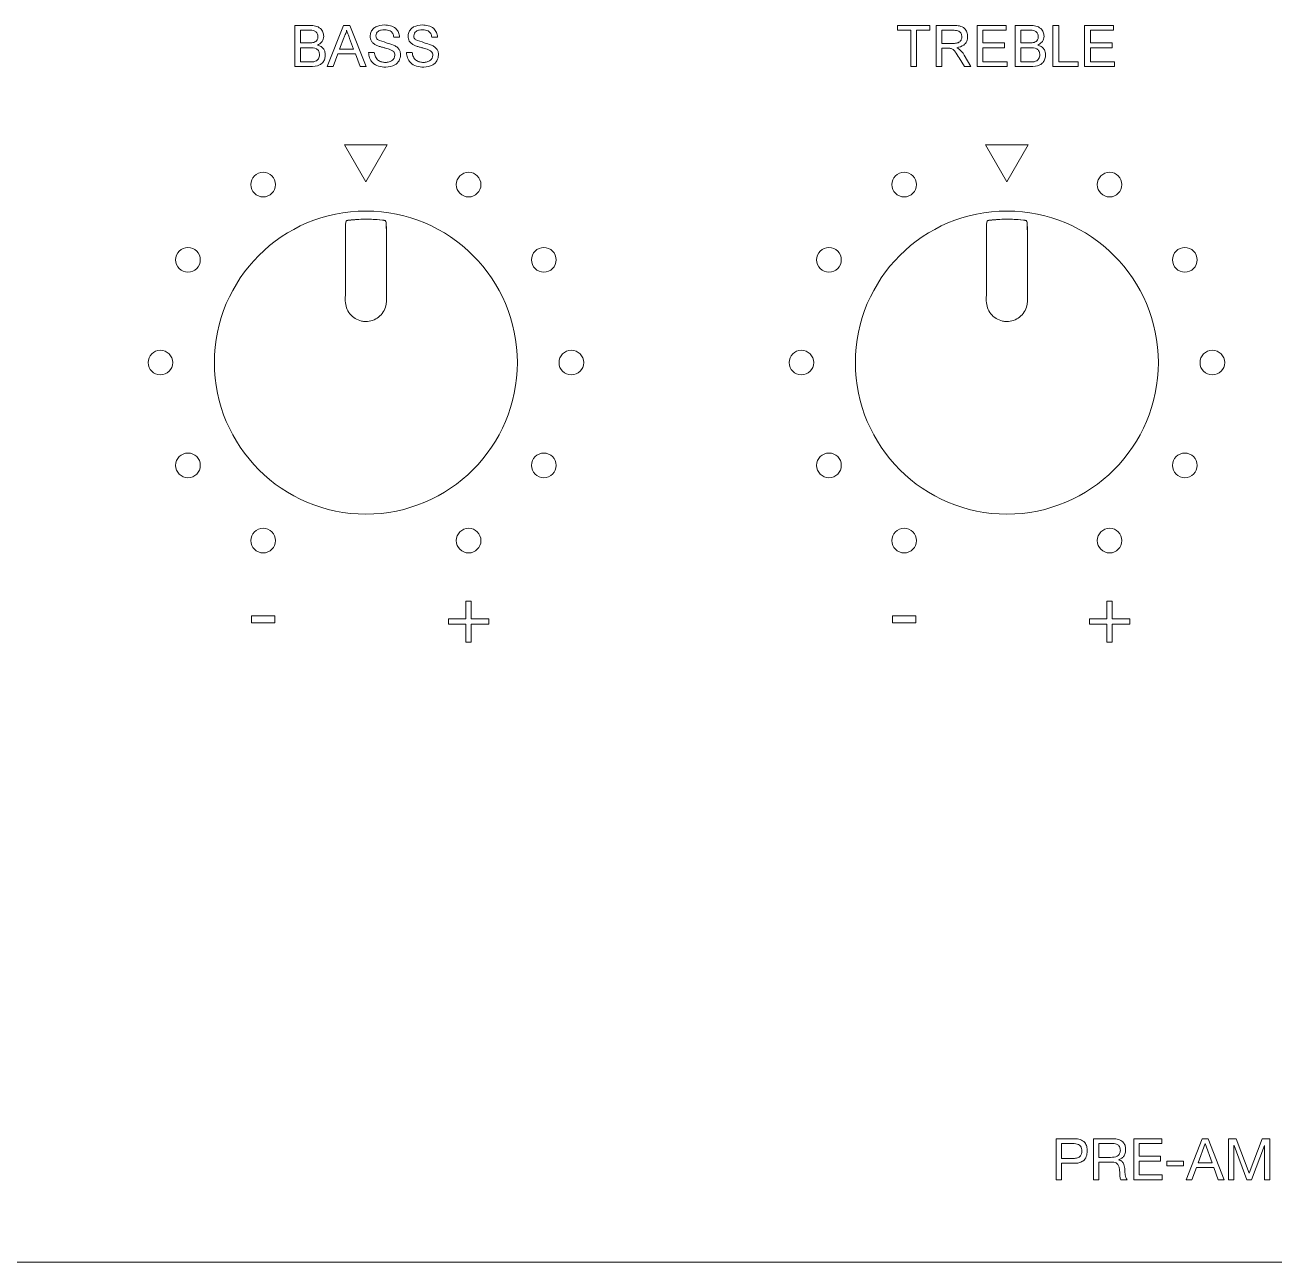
# Model space of a CAD drawing. Header units: millimetres. Extents: x 2974 to 5671, y 1205 to 3288.
# Drawn here: x 4274.54 to 4283.88, y 1671.24 to 1680.49 of the extents above; entities that cross this region are included whole.
import ezdxf

# ---------------------------------------------------------------- set-up
doc = ezdxf.new("R2010")
doc.units = ezdxf.units.MM
doc.linetypes.add('SLD-Solid', pattern=[0])
doc.layers.add('HOLE', color=7, linetype='Continuous')

# ---------------------------------------------------------------- blocks, each defined once
blk = doc.blocks.new('fv200pp')
at = {"color": 7, "linetype": 'SLD-Solid', "lineweight": 15}
for p, q in [((10.632, 11.266), (10.944, 11.266)), ((10.632, 10.433), (10.632, 11.266)), ((10.908, 11.17), (10.749, 11.17)), ((10.749, 11.17), (10.749, 10.914)), ((11.287, 10.433), (11.618, 11.266)), ((11.618, 11.266), (11.75, 11.266)), ((11.75, 11.266), (12.081, 10.433)), ((22.857, 11.266), (23.509, 11.266)), ((22.857, 11.17), (22.857, 11.266)), ((23.124, 11.17), (22.857, 11.17)), ((23.124, 10.433), (23.124, 11.17)), ((23.242, 11.17), (23.242, 10.433)), ((23.509, 11.17), (23.242, 11.17)), ((23.509, 11.266), (23.509, 11.17)), ((23.637, 11.266), (23.999, 11.266)), ((23.637, 10.433), (23.637, 11.266)), ((24.003, 11.17), (23.755, 11.17)), ((23.755, 11.17), (23.755, 10.903)), ((24.471, 11.266), (25.058, 11.266)), ((24.471, 10.433), (24.471, 11.266)), ((24.588, 11.17), (24.588, 10.914)), ((25.058, 11.17), (24.588, 11.17)), ((25.058, 11.266), (25.058, 11.17)), ((25.24, 11.266), (25.552, 11.266)), ((25.24, 10.433), (25.24, 11.266)), ((25.516, 11.17), (25.357, 11.17)), ((25.357, 11.17), (25.357, 10.914)), ((26.009, 11.266), (26.126, 11.266)), ((26.009, 10.433), (26.009, 11.266)), ((26.126, 11.266), (26.126, 10.529)), ((26.65, 11.266), (27.238, 11.266)), ((26.65, 10.433), (26.65, 11.266)), ((26.768, 11.17), (26.768, 10.914)), ((27.238, 11.17), (26.768, 11.17)), ((27.238, 11.266), (27.238, 11.17)), ((10.749, 10.914), (10.921, 10.914)), ((11.627, 11.016), (11.542, 10.785)), ((11.826, 10.785), (11.745, 11.004)), ((12.758, 11.031), (12.64, 11.031)), ((13.527, 11.031), (13.41, 11.031)), ((23.755, 10.903), (23.978, 10.903)), ((24.588, 10.914), (25.026, 10.914)), ((25.026, 10.914), (25.026, 10.817)), ((25.357, 10.914), (25.529, 10.914)), ((26.768, 10.914), (27.206, 10.914)), ((27.206, 10.914), (27.206, 10.817)), ((10.933, 10.817), (10.749, 10.817)), ((10.749, 10.817), (10.749, 10.529)), ((11.507, 10.689), (11.412, 10.433)), ((11.862, 10.689), (11.507, 10.689)), ((11.542, 10.785), (11.826, 10.785)), ((11.957, 10.433), (11.862, 10.689)), ((12.128, 10.721), (12.245, 10.721)), ((12.897, 10.721), (13.014, 10.721)), ((23.755, 10.807), (23.755, 10.433)), ((23.875, 10.807), (23.755, 10.807)), ((24.21, 10.663), (24.346, 10.433)), ((24.588, 10.817), (24.588, 10.529)), ((25.026, 10.817), (24.588, 10.817)), ((25.541, 10.817), (25.357, 10.817)), ((25.357, 10.817), (25.357, 10.529)), ((26.768, 10.817), (26.768, 10.529)), ((27.206, 10.817), (26.768, 10.817)), ((10.945, 10.433), (10.632, 10.433)), ((10.749, 10.529), (10.946, 10.529)), ((11.412, 10.433), (11.287, 10.433)), ((12.081, 10.433), (11.957, 10.433)), ((23.242, 10.433), (23.124, 10.433)), ((23.755, 10.433), (23.637, 10.433)), ((24.212, 10.433), (24.108, 10.609)), ((24.346, 10.433), (24.212, 10.433)), ((25.079, 10.433), (24.471, 10.433)), ((24.588, 10.529), (25.079, 10.529)), ((25.079, 10.529), (25.079, 10.433)), ((25.553, 10.433), (25.24, 10.433)), ((25.357, 10.529), (25.554, 10.529)), ((26.522, 10.433), (26.009, 10.433)), ((26.126, 10.529), (26.522, 10.529)), ((26.522, 10.529), (26.522, 10.433)), ((27.259, 10.433), (26.65, 10.433)), ((26.768, 10.529), (27.259, 10.529)), ((27.259, 10.529), (27.259, 10.433)), ((12.507, 8.849), (11.641, 8.849)), ((11.641, 8.849), (12.074, 8.099)), ((12.074, 8.099), (12.507, 8.849)), ((25.507, 8.849), (24.641, 8.849)), ((24.641, 8.849), (25.074, 8.099)), ((25.074, 8.099), (25.507, 8.849)), ((11.66, 7.226), (11.66, 7.172)), ((12.489, 7.172), (12.488, 7.226)), ((24.66, 7.226), (24.66, 7.172)), ((25.489, 7.172), (25.488, 7.226)), ((14.21, -0.401), (14.104, -0.401)), ((14.104, -0.401), (14.104, -0.764)), ((14.21, -0.764), (14.21, -0.401)), ((27.104, -0.401), (27.104, -0.764)), ((27.21, -0.401), (27.104, -0.401)), ((27.21, -0.764), (27.21, -0.401)), ((9.755, -0.704), (10.227, -0.704)), ((9.755, -0.84), (9.755, -0.704)), ((10.227, -0.704), (10.227, -0.84)), ((22.755, -0.704), (23.227, -0.704)), ((22.755, -0.84), (22.755, -0.704)), ((23.227, -0.704), (23.227, -0.84)), ((10.227, -0.84), (9.755, -0.84)), ((13.748, -0.764), (13.748, -0.87)), ((14.104, -0.764), (13.748, -0.764)), ((13.748, -0.87), (14.104, -0.87)), ((14.104, -0.87), (14.104, -1.234)), ((14.567, -0.764), (14.21, -0.764)), ((14.21, -1.234), (14.21, -0.87)), ((14.21, -0.87), (14.567, -0.87)), ((14.567, -0.87), (14.567, -0.764)), ((23.227, -0.84), (22.755, -0.84)), ((26.748, -0.764), (26.748, -0.87)), ((27.104, -0.764), (26.748, -0.764)), ((26.748, -0.87), (27.104, -0.87)), ((27.104, -0.87), (27.104, -1.234)), ((27.567, -0.764), (27.21, -0.764)), ((27.21, -1.234), (27.21, -0.87)), ((27.21, -0.87), (27.567, -0.87)), ((27.567, -0.87), (27.567, -0.764)), ((14.104, -1.234), (14.21, -1.234)), ((27.104, -1.234), (27.21, -1.234)), ((26.076, -11.301), (26.446, -11.301)), ((26.076, -12.134), (26.076, -11.301)), ((26.408, -11.398), (26.185, -11.398)), ((26.185, -11.398), (26.185, -11.701)), ((26.834, -11.301), (27.228, -11.301)), ((26.834, -12.134), (26.834, -11.301)), ((27.223, -11.398), (26.942, -11.398)), ((26.942, -11.398), (26.942, -11.679)), ((27.646, -11.301), (28.219, -11.301)), ((27.646, -12.134), (27.646, -11.301)), ((27.754, -11.398), (27.754, -11.658)), ((28.219, -11.398), (27.754, -11.398)), ((28.219, -11.301), (28.219, -11.398)), ((28.709, -12.134), (29.035, -11.301)), ((29.035, -11.301), (29.158, -11.301)), ((29.158, -11.301), (29.484, -12.134)), ((29.572, -11.301), (29.724, -11.301)), ((29.572, -12.134), (29.572, -11.301)), ((29.724, -11.301), (29.988, -12.001)), ((29.988, -12.001), (30.253, -11.301)), ((30.253, -11.301), (30.405, -11.301)), ((30.405, -11.301), (30.405, -12.134)), ((29.093, -11.401), (28.952, -11.788)), ((29.096, -11.401), (29.093, -11.401)), ((29.235, -11.788), (29.096, -11.401)), ((29.68, -11.441), (29.68, -12.134)), ((29.683, -11.441), (29.68, -11.441)), ((29.943, -12.134), (29.683, -11.441)), ((30.297, -11.441), (30.037, -12.134)), ((30.297, -12.134), (30.297, -11.441)), ((26.185, -11.701), (26.408, -11.701)), ((26.185, -11.798), (26.185, -12.134)), ((26.444, -11.798), (26.185, -11.798)), ((26.942, -11.679), (27.178, -11.679)), ((26.942, -11.777), (26.942, -12.134)), ((27.217, -11.777), (26.942, -11.777)), ((27.338, -11.727), (27.338, -11.729)), ((27.754, -11.658), (28.187, -11.658)), ((27.754, -11.755), (27.754, -12.036)), ((28.187, -11.755), (27.754, -11.755)), ((28.187, -11.658), (28.187, -11.755)), ((28.321, -11.755), (28.659, -11.755)), ((28.321, -11.852), (28.321, -11.755)), ((28.659, -11.852), (28.321, -11.852)), ((28.659, -11.755), (28.659, -11.852)), ((28.917, -11.885), (28.823, -12.134)), ((29.27, -11.885), (28.917, -11.885)), ((28.952, -11.788), (29.235, -11.788)), ((29.361, -12.134), (29.27, -11.885)), ((26.185, -12.134), (26.076, -12.134)), ((26.942, -12.134), (26.834, -12.134)), ((27.512, -12.134), (27.388, -12.134)), ((28.222, -12.134), (27.646, -12.134)), ((27.754, -12.036), (28.222, -12.036)), ((28.222, -12.036), (28.222, -12.134)), ((28.823, -12.134), (28.709, -12.134)), ((29.484, -12.134), (29.361, -12.134)), ((29.68, -12.134), (29.572, -12.134)), ((30.037, -12.134), (29.943, -12.134)), ((30.405, -12.134), (30.297, -12.134)), ((55.241, -13.801), (-87.926, -13.801))]:
    blk.add_line(p, q, dxfattribs=at)
at = {"color": 7, "linetype": 'SLD-Solid', "lineweight": 15, "flags": 128}
for points in [[(11.657, 5.683), (11.658, 5.87), (11.658, 6.057), (11.658, 6.244), (11.659, 6.43), (11.659, 6.616), (11.659, 6.802), (11.659, 6.988), (11.66, 7.172)], [(12.489, 7.172), (12.489, 6.988), (12.489, 6.802), (12.489, 6.616), (12.49, 6.43), (12.49, 6.244), (12.49, 6.057), (12.491, 5.87), (12.491, 5.683)], [(24.657, 5.683), (24.658, 5.87), (24.658, 6.057), (24.658, 6.244), (24.659, 6.43), (24.659, 6.616), (24.659, 6.802), (24.659, 6.988), (24.66, 7.172)], [(25.489, 7.172), (25.489, 6.988), (25.489, 6.802), (25.489, 6.616), (25.49, 6.43), (25.49, 6.244), (25.49, 6.057), (25.491, 5.87), (25.491, 5.683)]]:
    blk.add_lwpolyline(points, dxfattribs=at)
at = {"color": 7, "linetype": 'SLD-Solid', "lineweight": 15}
for centre, radius in [((9.991, 8.041), 0.25), ((14.157, 8.041), 0.25), ((22.991, 8.041), 0.25), ((27.157, 8.041), 0.25), ((12.074, 4.433), 3.072), ((25.074, 4.433), 3.072), ((8.466, 6.516), 0.25), ((15.683, 6.516), 0.25), ((21.466, 6.516), 0.25), ((28.683, 6.516), 0.25), ((7.907, 4.433), 0.25), ((16.241, 4.433), 0.25), ((20.907, 4.433), 0.25), ((29.241, 4.433), 0.25), ((8.466, 2.349), 0.25), ((15.683, 2.349), 0.25), ((21.466, 2.349), 0.25), ((28.683, 2.349), 0.25), ((9.991, 0.824), 0.25), ((14.157, 0.824), 0.25), ((22.991, 0.824), 0.25), ((27.157, 0.824), 0.25)]:
    blk.add_circle(centre, radius, dxfattribs=at)
for points, knots in [([(11.102, 11.04), (11.099, 11.062), (11.096, 11.096), (11.07, 11.135), (11.014, 11.174), (10.955, 11.172), (10.908, 11.17)], [0, 0, 0, 0, 0.249516, 0.375017, 0.500245, 1, 1, 1, 1]), ([(10.944, 11.266), (10.981, 11.265), (11.054, 11.263), (11.151, 11.217), (11.208, 11.137), (11.216, 11.079), (11.219, 11.05)], [0, 0, 0, 0, 0.281119, 0.560026, 0.780111, 1, 1, 1, 1]), ([(11.684, 11.17), (11.676, 11.14), (11.662, 11.087), (11.638, 11.038), (11.627, 11.016)], [0, 0, 0, 0, 0.559916, 1, 1, 1, 1]), ([(11.745, 11.004), (11.734, 11.035), (11.713, 11.09), (11.693, 11.146), (11.684, 11.17)], [0, 0, 0, 0, 0.560002, 1, 1, 1, 1]), ([(12.16, 11.049), (12.162, 11.074), (12.168, 11.126), (12.21, 11.193), (12.3, 11.263), (12.387, 11.271), (12.449, 11.277)], [0, 0, 0, 0, 0.1870313, 0.3741245, 0.5611412, 1, 1, 1, 1]), ([(12.454, 11.181), (12.431, 11.18), (12.386, 11.178), (12.325, 11.155), (12.284, 11.11), (12.28, 11.074), (12.277, 11.056)], [0, 0, 0, 0, 0.2812844, 0.5608192, 0.7806799, 1, 1, 1, 1]), ([(12.449, 11.277), (12.49, 11.274), (12.573, 11.269), (12.679, 11.217), (12.744, 11.128), (12.753, 11.063), (12.758, 11.031)], [0, 0, 0, 0, 0.280799, 0.560154, 0.779879, 1, 1, 1, 1]), ([(12.64, 11.031), (12.636, 11.056), (12.627, 11.106), (12.56, 11.174), (12.494, 11.178), (12.454, 11.181)], [0, 0, 0, 0, 0.281098, 0.560283, 1, 1, 1, 1]), ([(12.929, 11.049), (12.932, 11.074), (12.937, 11.126), (12.979, 11.193), (13.069, 11.263), (13.157, 11.271), (13.218, 11.277)], [0, 0, 0, 0, 0.1870313, 0.3741245, 0.5611412, 1, 1, 1, 1]), ([(13.223, 11.181), (13.2, 11.18), (13.155, 11.178), (13.095, 11.155), (13.054, 11.11), (13.049, 11.074), (13.046, 11.056)], [0, 0, 0, 0, 0.281293, 0.5608261, 0.7806788, 1, 1, 1, 1]), ([(13.218, 11.277), (13.259, 11.274), (13.342, 11.269), (13.448, 11.217), (13.514, 11.128), (13.523, 11.063), (13.527, 11.031)], [0, 0, 0, 0, 0.280799, 0.560154, 0.779879, 1, 1, 1, 1]), ([(13.41, 11.031), (13.405, 11.056), (13.396, 11.106), (13.329, 11.174), (13.263, 11.178), (13.223, 11.181)], [0, 0, 0, 0, 0.281099, 0.560291, 1, 1, 1, 1]), ([(23.999, 11.266), (24.037, 11.266), (24.113, 11.265), (24.216, 11.219), (24.269, 11.132), (24.275, 11.072), (24.278, 11.041)], [0, 0, 0, 0, 0.281669, 0.5592, 0.779412, 1, 1, 1, 1]), ([(24.161, 11.039), (24.158, 11.061), (24.153, 11.104), (24.095, 11.164), (24.038, 11.168), (24.003, 11.17)], [0, 0, 0, 0, 0.2804031, 0.5599748, 1, 1, 1, 1]), ([(25.71, 11.04), (25.707, 11.062), (25.704, 11.096), (25.678, 11.135), (25.622, 11.174), (25.563, 11.172), (25.516, 11.17)], [0, 0, 0, 0, 0.249516, 0.375017, 0.500245, 1, 1, 1, 1]), ([(25.552, 11.266), (25.589, 11.265), (25.662, 11.263), (25.759, 11.217), (25.816, 11.137), (25.824, 11.079), (25.827, 11.05)], [0, 0, 0, 0, 0.281119, 0.560026, 0.780111, 1, 1, 1, 1]), ([(10.921, 10.914), (10.94, 10.914), (10.974, 10.914), (11.007, 10.92), (11.021, 10.923)], [0, 0, 0, 0, 0.560372, 1, 1, 1, 1]), ([(11.021, 10.923), (11.035, 10.929), (11.061, 10.94), (11.096, 10.98), (11.1, 11.017), (11.102, 11.04)], [0, 0, 0, 0, 0.28086, 0.561056, 1, 1, 1, 1]), ([(11.219, 11.05), (11.217, 11.029), (11.212, 10.986), (11.172, 10.917), (11.124, 10.888), (11.094, 10.871)], [0, 0, 0, 0, 0.280335, 0.5608, 1, 1, 1, 1]), ([(12.283, 10.869), (12.264, 10.879), (12.227, 10.9), (12.173, 10.959), (12.165, 11.015), (12.16, 11.049)], [0, 0, 0, 0, 0.2814503, 0.5622789, 1, 1, 1, 1]), ([(12.277, 11.056), (12.279, 11.041), (12.281, 11.013), (12.299, 10.992), (12.307, 10.983)], [0, 0, 0, 0, 0.5596096, 1, 1, 1, 1]), ([(12.307, 10.983), (12.367, 10.96), (12.475, 10.919), (12.586, 10.886), (12.635, 10.871)], [0, 0, 0, 0, 0.558385, 1, 1, 1, 1]), ([(13.052, 10.869), (13.033, 10.879), (12.996, 10.9), (12.942, 10.959), (12.934, 11.015), (12.929, 11.049)], [0, 0, 0, 0, 0.281443, 0.562273, 1, 1, 1, 1]), ([(13.046, 11.056), (13.048, 11.041), (13.05, 11.013), (13.068, 10.992), (13.076, 10.983)], [0, 0, 0, 0, 0.5596, 1, 1, 1, 1]), ([(13.076, 10.983), (13.137, 10.96), (13.244, 10.919), (13.355, 10.886), (13.404, 10.871)], [0, 0, 0, 0, 0.558382, 1, 1, 1, 1]), ([(23.978, 10.903), (24.002, 10.903), (24.05, 10.904), (24.117, 10.928), (24.154, 10.982), (24.159, 11.02), (24.161, 11.039)], [0, 0, 0, 0, 0.28156, 0.560236, 0.779869, 1, 1, 1, 1]), ([(24.278, 11.041), (24.275, 11.009), (24.268, 10.944), (24.191, 10.848), (24.108, 10.829), (24.057, 10.817)], [0, 0, 0, 0, 0.280516, 0.560499, 1, 1, 1, 1]), ([(25.529, 10.914), (25.548, 10.914), (25.582, 10.914), (25.615, 10.92), (25.629, 10.923)], [0, 0, 0, 0, 0.560386, 1, 1, 1, 1]), ([(25.629, 10.923), (25.642, 10.929), (25.669, 10.94), (25.704, 10.98), (25.708, 11.017), (25.71, 11.04)], [0, 0, 0, 0, 0.28087, 0.561063, 1, 1, 1, 1]), ([(25.827, 11.05), (25.825, 11.029), (25.82, 10.986), (25.78, 10.917), (25.732, 10.888), (25.702, 10.871)], [0, 0, 0, 0, 0.280335, 0.5608, 1, 1, 1, 1]), ([(11.134, 10.673), (11.131, 10.697), (11.128, 10.733), (11.1, 10.772), (11.044, 10.817), (10.982, 10.817), (10.933, 10.817)], [0, 0, 0, 0, 0.249803, 0.375545, 0.501156, 1, 1, 1, 1]), ([(11.251, 10.672), (11.249, 10.644), (11.244, 10.589), (11.203, 10.515), (11.106, 10.439), (11.011, 10.435), (10.945, 10.433)], [0, 0, 0, 0, 0.187142, 0.374319, 0.560788, 1, 1, 1, 1]), ([(11.018, 10.533), (11.036, 10.537), (11.073, 10.547), (11.111, 10.585), (11.131, 10.629), (11.133, 10.658), (11.134, 10.673)], [0, 0, 0, 0, 0.280295, 0.559017, 0.779398, 1, 1, 1, 1]), ([(11.094, 10.871), (11.119, 10.862), (11.167, 10.844), (11.218, 10.792), (11.247, 10.732), (11.25, 10.692), (11.251, 10.672)], [0, 0, 0, 0, 0.280211, 0.559669, 0.779705, 1, 1, 1, 1]), ([(12.477, 10.422), (12.428, 10.425), (12.331, 10.43), (12.209, 10.499), (12.141, 10.607), (12.132, 10.683), (12.128, 10.721)], [0, 0, 0, 0, 0.280812, 0.559564, 0.77962, 1, 1, 1, 1]), ([(12.245, 10.721), (12.25, 10.689), (12.259, 10.626), (12.321, 10.557), (12.397, 10.523), (12.446, 10.52), (12.471, 10.518)], [0, 0, 0, 0, 0.28063, 0.558672, 0.779197, 1, 1, 1, 1]), ([(12.573, 10.776), (12.54, 10.787), (12.486, 10.804), (12.409, 10.824), (12.344, 10.842), (12.303, 10.86), (12.283, 10.869)], [0, 0, 0, 0, 0.339936, 0.560022, 0.780084, 1, 1, 1, 1]), ([(12.471, 10.518), (12.496, 10.52), (12.546, 10.523), (12.611, 10.554), (12.653, 10.605), (12.659, 10.644), (12.662, 10.664)], [0, 0, 0, 0, 0.280923, 0.560818, 0.780506, 1, 1, 1, 1]), ([(12.779, 10.669), (12.773, 10.629), (12.759, 10.548), (12.646, 10.442), (12.541, 10.43), (12.477, 10.422)], [0, 0, 0, 0, 0.2799415, 0.5600804, 1, 1, 1, 1]), ([(12.662, 10.664), (12.66, 10.678), (12.658, 10.707), (12.627, 10.751), (12.594, 10.766), (12.573, 10.776)], [0, 0, 0, 0, 0.280093, 0.559971, 1, 1, 1, 1]), ([(12.635, 10.871), (12.657, 10.86), (12.701, 10.837), (12.749, 10.786), (12.775, 10.728), (12.778, 10.689), (12.779, 10.669)], [0, 0, 0, 0, 0.280374, 0.559908, 0.779857, 1, 1, 1, 1]), ([(13.246, 10.422), (13.197, 10.425), (13.1, 10.43), (12.979, 10.499), (12.91, 10.607), (12.901, 10.683), (12.897, 10.721)], [0, 0, 0, 0, 0.2808123, 0.5595648, 0.7796189, 1, 1, 1, 1]), ([(13.014, 10.721), (13.019, 10.689), (13.028, 10.626), (13.09, 10.557), (13.166, 10.523), (13.216, 10.52), (13.241, 10.518)], [0, 0, 0, 0, 0.280629, 0.558674, 0.779198, 1, 1, 1, 1]), ([(13.342, 10.776), (13.309, 10.787), (13.255, 10.804), (13.178, 10.824), (13.114, 10.842), (13.072, 10.86), (13.052, 10.869)], [0, 0, 0, 0, 0.339936, 0.560022, 0.780084, 1, 1, 1, 1]), ([(13.241, 10.518), (13.266, 10.52), (13.316, 10.523), (13.38, 10.554), (13.422, 10.605), (13.428, 10.644), (13.431, 10.664)], [0, 0, 0, 0, 0.280916, 0.560814, 0.780504, 1, 1, 1, 1]), ([(13.548, 10.669), (13.542, 10.629), (13.528, 10.548), (13.415, 10.442), (13.31, 10.43), (13.246, 10.422)], [0, 0, 0, 0, 0.2799415, 0.5600804, 1, 1, 1, 1]), ([(13.431, 10.664), (13.43, 10.678), (13.427, 10.707), (13.396, 10.751), (13.363, 10.766), (13.342, 10.776)], [0, 0, 0, 0, 0.280089, 0.559974, 1, 1, 1, 1]), ([(13.404, 10.871), (13.426, 10.86), (13.47, 10.837), (13.518, 10.786), (13.545, 10.728), (13.547, 10.689), (13.548, 10.669)], [0, 0, 0, 0, 0.280374, 0.559908, 0.779857, 1, 1, 1, 1]), ([(23.933, 10.803), (23.922, 10.804), (23.903, 10.807), (23.884, 10.807), (23.875, 10.807)], [0, 0, 0, 0, 0.55982, 1, 1, 1, 1]), ([(24.108, 10.609), (24.082, 10.651), (24.047, 10.711), (23.989, 10.781), (23.951, 10.796), (23.933, 10.803)], [0, 0, 0, 0, 0.56088, 0.780723, 1, 1, 1, 1]), ([(24.057, 10.817), (24.07, 10.811), (24.093, 10.8), (24.113, 10.783), (24.122, 10.776)], [0, 0, 0, 0, 0.560131, 1, 1, 1, 1]), ([(24.122, 10.776), (24.141, 10.757), (24.174, 10.722), (24.199, 10.681), (24.21, 10.663)], [0, 0, 0, 0, 0.559797, 1, 1, 1, 1]), ([(25.742, 10.673), (25.739, 10.697), (25.735, 10.733), (25.708, 10.772), (25.652, 10.817), (25.59, 10.817), (25.541, 10.817)], [0, 0, 0, 0, 0.249802, 0.3755493, 0.5011541, 1, 1, 1, 1]), ([(25.859, 10.672), (25.857, 10.644), (25.852, 10.589), (25.811, 10.515), (25.714, 10.439), (25.619, 10.435), (25.553, 10.433)], [0, 0, 0, 0, 0.187142, 0.374319, 0.560788, 1, 1, 1, 1]), ([(25.626, 10.533), (25.644, 10.537), (25.681, 10.547), (25.719, 10.585), (25.739, 10.629), (25.741, 10.658), (25.742, 10.673)], [0, 0, 0, 0, 0.280284, 0.559017, 0.779399, 1, 1, 1, 1]), ([(25.702, 10.871), (25.727, 10.862), (25.775, 10.844), (25.826, 10.792), (25.855, 10.732), (25.858, 10.692), (25.859, 10.672)], [0, 0, 0, 0, 0.280211, 0.559669, 0.779705, 1, 1, 1, 1]), ([(10.946, 10.529), (10.96, 10.529), (10.984, 10.529), (11.007, 10.532), (11.018, 10.533)], [0, 0, 0, 0, 0.5601, 1, 1, 1, 1]), ([(25.554, 10.529), (25.568, 10.529), (25.592, 10.529), (25.615, 10.532), (25.626, 10.533)], [0, 0, 0, 0, 0.560115, 1, 1, 1, 1]), ([(11.66, 7.226), (11.661, 7.24), (11.663, 7.27), (11.674, 7.303), (11.68, 7.31), (11.683, 7.313)], [0, 0, 0, 0, 0.317379, 0.638162, 1, 1, 1, 1]), ([(11.66, 7.048), (11.66, 7.075), (11.66, 7.13), (11.66, 7.19), (11.66, 7.216), (11.66, 7.226)], [0, 0, 0, 0, 0.3814901, 0.7534411, 1, 1, 1, 1]), ([(11.685, 7.316), (11.685, 7.315), (11.683, 7.314), (11.681, 7.311), (11.68, 7.309)], [0, 0, 0, 0, 0.166659, 1, 1, 1, 1]), ([(11.685, 7.314), (11.684, 7.314), (11.682, 7.314), (11.695, 7.315), (11.704, 7.316), (11.715, 7.318), (11.725, 7.319), (11.732, 7.32), (11.734, 7.32)], [0, 0, 0, 0, 0.526706, 0.662845, 0.799686, 0.876861, 0.95468, 1, 1, 1, 1]), ([(11.685, 7.314), (11.793, 7.325), (11.981, 7.344), (12.242, 7.339), (12.393, 7.322), (12.464, 7.314)], [0, 0, 0, 0, 0.416054, 0.726178, 1, 1, 1, 1]), ([(12.414, 7.32), (12.33, 7.328), (12.162, 7.343), (11.934, 7.34), (11.792, 7.326), (11.734, 7.32)], [0, 0, 0, 0, 0.372846, 0.743415, 1, 1, 1, 1]), ([(12.414, 7.32), (12.418, 7.32), (12.424, 7.319), (12.435, 7.318), (12.447, 7.316), (12.461, 7.314), (12.466, 7.314), (12.465, 7.314), (12.465, 7.314)], [0, 0, 0, 0, 0.076859, 0.153375, 0.276202, 0.489917, 0.937684, 1, 1, 1, 1]), ([(12.465, 7.313), (12.468, 7.31), (12.473, 7.305), (12.485, 7.275), (12.487, 7.243), (12.488, 7.226)], [0, 0, 0, 0, 0.311502, 0.627344, 1, 1, 1, 1]), ([(12.488, 7.226), (12.488, 7.216), (12.488, 7.19), (12.489, 7.13), (12.489, 7.075), (12.489, 7.048)], [0, 0, 0, 0, 0.246558, 0.618507, 1, 1, 1, 1]), ([(24.66, 7.226), (24.661, 7.24), (24.663, 7.27), (24.674, 7.303), (24.68, 7.31), (24.683, 7.313)], [0, 0, 0, 0, 0.317378, 0.638163, 1, 1, 1, 1]), ([(24.66, 7.048), (24.66, 7.075), (24.66, 7.13), (24.66, 7.19), (24.66, 7.216), (24.66, 7.226)], [0, 0, 0, 0, 0.38149, 0.753441, 1, 1, 1, 1]), ([(24.685, 7.316), (24.685, 7.315), (24.683, 7.314), (24.681, 7.311), (24.68, 7.309)], [0, 0, 0, 0, 0.166688, 1, 1, 1, 1]), ([(24.685, 7.314), (24.684, 7.314), (24.682, 7.314), (24.695, 7.315), (24.704, 7.316), (24.715, 7.318), (24.725, 7.319), (24.732, 7.32), (24.734, 7.32)], [0, 0, 0, 0, 0.5267019, 0.6628443, 0.7996766, 0.8768619, 0.9546807, 1, 1, 1, 1]), ([(24.685, 7.314), (24.793, 7.325), (24.981, 7.344), (25.242, 7.339), (25.393, 7.322), (25.464, 7.314)], [0, 0, 0, 0, 0.416054, 0.726178, 1, 1, 1, 1]), ([(25.414, 7.32), (25.33, 7.328), (25.162, 7.343), (24.934, 7.34), (24.792, 7.326), (24.734, 7.32)], [0, 0, 0, 0, 0.37285, 0.743415, 1, 1, 1, 1]), ([(25.414, 7.32), (25.418, 7.32), (25.424, 7.319), (25.435, 7.318), (25.447, 7.316), (25.461, 7.314), (25.466, 7.314), (25.465, 7.314), (25.465, 7.314)], [0, 0, 0, 0, 0.07686, 0.153361, 0.276189, 0.489907, 0.937682, 1, 1, 1, 1]), ([(25.465, 7.313), (25.468, 7.31), (25.473, 7.305), (25.485, 7.275), (25.487, 7.243), (25.488, 7.226)], [0, 0, 0, 0, 0.311503, 0.627345, 1, 1, 1, 1]), ([(25.488, 7.226), (25.488, 7.216), (25.488, 7.19), (25.489, 7.13), (25.489, 7.075), (25.489, 7.048)], [0, 0, 0, 0, 0.2465576, 0.6185067, 1, 1, 1, 1]), ([(12.491, 5.683), (12.489, 5.651), (12.484, 5.573), (12.433, 5.456), (12.337, 5.349), (12.212, 5.281), (12.089, 5.261), (11.967, 5.275), (11.851, 5.321), (11.745, 5.416), (11.672, 5.541), (11.662, 5.635), (11.657, 5.683)], [0, 0, 0, 0, 0.072207, 0.179918, 0.287508, 0.394893, 0.502094, 0.568995, 0.67618, 0.783335, 0.890582, 1, 1, 1, 1]), ([(25.491, 5.683), (25.489, 5.651), (25.484, 5.573), (25.433, 5.456), (25.337, 5.349), (25.212, 5.281), (25.089, 5.261), (24.967, 5.275), (24.851, 5.321), (24.745, 5.416), (24.672, 5.541), (24.662, 5.635), (24.657, 5.683)], [0, 0, 0, 0, 0.072207, 0.179918, 0.287509, 0.394894, 0.502095, 0.568995, 0.676178, 0.783335, 0.890583, 1, 1, 1, 1]), ([(26.596, -11.549), (26.595, -11.532), (26.593, -11.498), (26.569, -11.45), (26.509, -11.403), (26.45, -11.4), (26.408, -11.398)], [0, 0, 0, 0, 0.187445, 0.374195, 0.560838, 1, 1, 1, 1]), ([(26.446, -11.301), (26.484, -11.303), (26.561, -11.307), (26.654, -11.369), (26.699, -11.459), (26.702, -11.519), (26.704, -11.549)], [0, 0, 0, 0, 0.280764, 0.559011, 0.779088, 1, 1, 1, 1]), ([(27.375, -11.536), (27.373, -11.514), (27.369, -11.47), (27.329, -11.42), (27.275, -11.4), (27.241, -11.399), (27.223, -11.398)], [0, 0, 0, 0, 0.280002, 0.558449, 0.778793, 1, 1, 1, 1]), ([(27.228, -11.301), (27.264, -11.303), (27.335, -11.306), (27.425, -11.355), (27.477, -11.433), (27.481, -11.489), (27.483, -11.517)], [0, 0, 0, 0, 0.28086, 0.560024, 0.779623, 1, 1, 1, 1]), ([(26.408, -11.701), (26.434, -11.7), (26.485, -11.699), (26.554, -11.669), (26.592, -11.61), (26.594, -11.57), (26.596, -11.549)], [0, 0, 0, 0, 0.281288, 0.56009, 0.779454, 1, 1, 1, 1]), ([(26.704, -11.549), (26.701, -11.588), (26.696, -11.665), (26.628, -11.756), (26.534, -11.795), (26.474, -11.797), (26.444, -11.798)], [0, 0, 0, 0, 0.280393, 0.558787, 0.778939, 1, 1, 1, 1]), ([(27.178, -11.679), (27.226, -11.678), (27.287, -11.676), (27.342, -11.633), (27.37, -11.595), (27.373, -11.559), (27.375, -11.536)], [0, 0, 0, 0, 0.498671, 0.624386, 0.750083, 1, 1, 1, 1]), ([(27.483, -11.517), (27.481, -11.543), (27.478, -11.595), (27.446, -11.661), (27.396, -11.707), (27.357, -11.72), (27.338, -11.727)], [0, 0, 0, 0, 0.280285, 0.559979, 0.779719, 1, 1, 1, 1]), ([(27.358, -11.928), (27.354, -11.906), (27.348, -11.864), (27.319, -11.808), (27.268, -11.779), (27.234, -11.778), (27.217, -11.777)], [0, 0, 0, 0, 0.281421, 0.559805, 0.779405, 1, 1, 1, 1]), ([(27.338, -11.729), (27.359, -11.735), (27.401, -11.747), (27.451, -11.812), (27.458, -11.868), (27.463, -11.902)], [0, 0, 0, 0, 0.279673, 0.558884, 1, 1, 1, 1]), ([(27.463, -11.902), (27.464, -11.929), (27.466, -11.974), (27.473, -12.036), (27.483, -12.089), (27.502, -12.119), (27.512, -12.134)], [0, 0, 0, 0, 0.340444, 0.560652, 0.780819, 1, 1, 1, 1]), ([(27.388, -12.134), (27.382, -12.123), (27.37, -12.103), (27.368, -12.063), (27.365, -12.02), (27.365, -11.974), (27.36, -11.943), (27.358, -11.928)], [0, 0, 0, 0, 0.16847, 0.338748, 0.559185, 0.779645, 1, 1, 1, 1])]:
    blk.add_open_spline(points, degree=3, knots=knots, dxfattribs=at)

msp = doc.modelspace()

# ---------------------------------------------------------------- block references
at = {"layer": 'HOLE', "color": 0, "linetype": 'Continuous', "extrusion": (-4.40822e-16, 0.000346206, 1), "xscale": 0.3688626836118638, "yscale": 0.3688626836118638, "zscale": 0.3688626836118638}
msp.add_blockref('fv200pp', (4272.63168, 1676.32761, 0.61083), dxfattribs=at)

doc.saveas('drawing.dxf')
